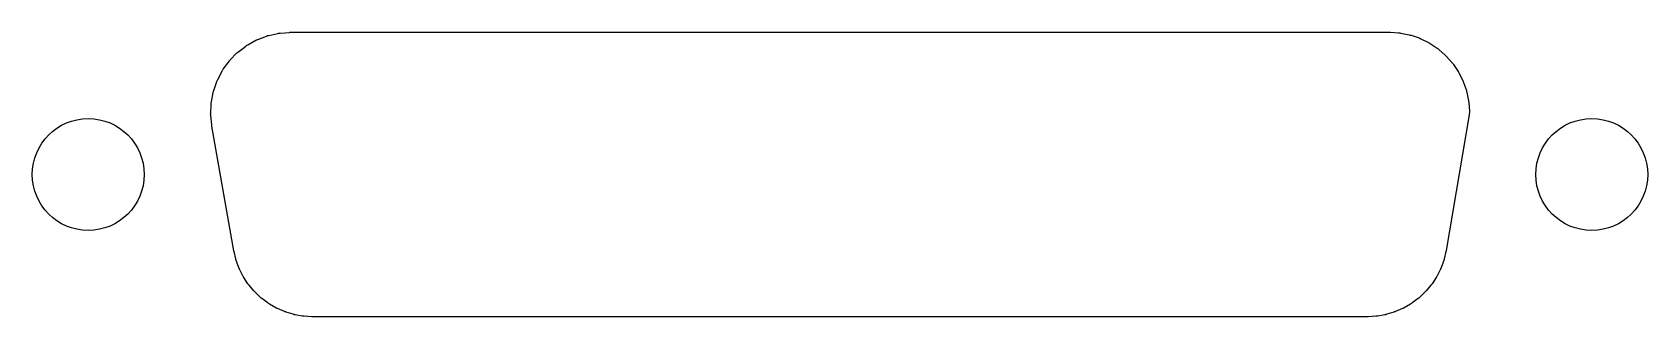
# Model space of a CAD drawing. Header units: inches. Extents: x -0.99 to 0.99, y -0.18 to 0.18.
import ezdxf

# ---------------------------------------------------------------- set-up
doc = ezdxf.new("R2010")
doc.units = ezdxf.units.IN

msp = doc.modelspace()

# ---------------------------------------------------------------- linework, layer by layer
at = {"layer": 'CUTOUT'}
msp.add_lwpolyline([(-0.6782, 0.1751), (-0.6775, 0.1752), (-0.6768, 0.1752), (0.6768, 0.1752), (0.6774, 0.1752), (0.6781, 0.1752), (0.6883, 0.1745), (0.689, 0.1744), (0.6896, 0.1744), (0.6903, 0.1743), (0.6909, 0.1741), (0.701, 0.1721), (0.7016, 0.172), (0.7022, 0.1718), (0.7029, 0.1717), (0.7035, 0.1715), (0.7132, 0.1682), (0.7138, 0.1679), (0.7144, 0.1677), (0.715, 0.1674), (0.7156, 0.1672), (0.7248, 0.1626), (0.7254, 0.1623), (0.726, 0.162), (0.7265, 0.1617), (0.7271, 0.1613), (0.7356, 0.1556), (0.7362, 0.1552), (0.7367, 0.1549), (0.7372, 0.1545), (0.7377, 0.154), (0.7454, 0.1472), (0.7459, 0.1468), (0.7464, 0.1464), (0.7468, 0.1459), (0.7472, 0.1454), (0.754, 0.1377), (0.7545, 0.1372), (0.7549, 0.1367), (0.7552, 0.1362), (0.7556, 0.1356), (0.7613, 0.1271), (0.7617, 0.1265), (0.762, 0.126), (0.7623, 0.1254), (0.7626, 0.1248), (0.7672, 0.1156), (0.7674, 0.115), (0.7677, 0.1144), (0.7679, 0.1138), (0.7682, 0.1132), (0.7715, 0.1035), (0.7717, 0.1029), (0.7718, 0.1022), (0.772, 0.1016), (0.7721, 0.101), (0.7741, 0.0909), (0.7743, 0.0903), (0.7744, 0.0896), (0.7744, 0.089), (0.7745, 0.0883), (0.7752, 0.0781), (0.7752, 0.0774), (0.7752, 0.0767), (0.7752, 0.0761), (0.7752, 0.0754), (0.7751, 0.0748), (0.775, 0.0741), (0.7749, 0.0735), (0.7467, -0.0937), (0.7465, -0.0944), (0.7464, -0.095), (0.7443, -0.1039), (0.7441, -0.1044), (0.744, -0.105), (0.7438, -0.1055), (0.7436, -0.1061), (0.7405, -0.1147), (0.7403, -0.1152), (0.7401, -0.1158), (0.7398, -0.1163), (0.7396, -0.1168), (0.7355, -0.125), (0.7352, -0.1255), (0.7349, -0.126), (0.7346, -0.1265), (0.7343, -0.127), (0.7293, -0.1346), (0.729, -0.1351), (0.7286, -0.1355), (0.7283, -0.136), (0.7279, -0.1364), (0.7221, -0.1435), (0.7217, -0.1439), (0.7213, -0.1443), (0.7209, -0.1447), (0.7205, -0.1451), (0.7138, -0.1514), (0.7134, -0.1518), (0.713, -0.1522), (0.7125, -0.1525), (0.7121, -0.1529), (0.7047, -0.1583), (0.7043, -0.1587), (0.7038, -0.159), (0.7033, -0.1593), (0.7028, -0.1596), (0.6949, -0.1642), (0.6944, -0.1645), (0.6939, -0.1647), (0.6934, -0.165), (0.6928, -0.1652), (0.6844, -0.1688), (0.6839, -0.1691), (0.6834, -0.1693), (0.6828, -0.1694), (0.6823, -0.1696), (0.6735, -0.1722), (0.673, -0.1724), (0.6724, -0.1725), (0.6718, -0.1727), (0.6713, -0.1728), (0.6623, -0.1744), (0.6617, -0.1745), (0.6611, -0.1745), (0.6606, -0.1746), (0.66, -0.1746), (0.6508, -0.1752), (0.6503, -0.1752), (0.6497, -0.1752), (-0.6497, -0.1752), (-0.6503, -0.1752), (-0.6508, -0.1752), (-0.66, -0.1746), (-0.6606, -0.1746), (-0.6611, -0.1745), (-0.6617, -0.1745), (-0.6623, -0.1744), (-0.6713, -0.1728), (-0.6718, -0.1727), (-0.6724, -0.1725), (-0.673, -0.1724), (-0.6735, -0.1722), (-0.6823, -0.1696), (-0.6828, -0.1694), (-0.6834, -0.1693), (-0.6839, -0.1691), (-0.6844, -0.1688), (-0.6928, -0.1652), (-0.6934, -0.165), (-0.6939, -0.1647), (-0.6944, -0.1645), (-0.6949, -0.1642), (-0.7028, -0.1596), (-0.7033, -0.1593), (-0.7038, -0.159), (-0.7043, -0.1587), (-0.7047, -0.1583), (-0.7121, -0.1529), (-0.7125, -0.1525), (-0.713, -0.1522), (-0.7134, -0.1518), (-0.7138, -0.1514), (-0.7205, -0.1451), (-0.7209, -0.1447), (-0.7213, -0.1443), (-0.7217, -0.1439), (-0.7221, -0.1435), (-0.7279, -0.1364), (-0.7283, -0.136), (-0.7286, -0.1355), (-0.729, -0.1351), (-0.7293, -0.1346), (-0.7343, -0.127), (-0.7346, -0.1265), (-0.7349, -0.126), (-0.7352, -0.1255), (-0.7355, -0.125), (-0.7396, -0.1168), (-0.7398, -0.1163), (-0.7401, -0.1158), (-0.7403, -0.1152), (-0.7405, -0.1147), (-0.7436, -0.1061), (-0.7438, -0.1055), (-0.744, -0.105), (-0.7441, -0.1044), (-0.7443, -0.1039), (-0.7464, -0.095), (-0.7465, -0.0944), (-0.7466, -0.0939), (-0.7737, 0.0597), (-0.7738, 0.0604), (-0.7739, 0.0611), (-0.7751, 0.0725), (-0.7751, 0.0732), (-0.7752, 0.0739), (-0.7752, 0.0746), (-0.7751, 0.0753), (-0.7746, 0.0868), (-0.7746, 0.0875), (-0.7745, 0.0882), (-0.7744, 0.0889), (-0.7743, 0.0896), (-0.7722, 0.1009), (-0.772, 0.1016), (-0.7718, 0.1022), (-0.7716, 0.1029), (-0.7714, 0.1036), (-0.7677, 0.1144), (-0.7674, 0.1151), (-0.7671, 0.1158), (-0.7669, 0.1164), (-0.7665, 0.117), (-0.7612, 0.1272), (-0.7609, 0.1278), (-0.7605, 0.1284), (-0.7602, 0.129), (-0.7597, 0.1296), (-0.753, 0.1389), (-0.7526, 0.1395), (-0.7522, 0.14), (-0.7517, 0.1406), (-0.7512, 0.1411), (-0.7432, 0.1493), (-0.7427, 0.1498), (-0.7422, 0.1503), (-0.7417, 0.1508), (-0.7411, 0.1512), (-0.732, 0.1582), (-0.7314, 0.1586), (-0.7309, 0.159), (-0.7303, 0.1594), (-0.7296, 0.1597), (-0.7196, 0.1653), (-0.719, 0.1657), (-0.7184, 0.166), (-0.7177, 0.1663), (-0.717, 0.1665), (-0.7064, 0.1706), (-0.7057, 0.1708), (-0.705, 0.1711), (-0.7043, 0.1713), (-0.7036, 0.1714), (-0.6924, 0.1739), (-0.6917, 0.174), (-0.691, 0.1742), (-0.6903, 0.1742), (-0.6896, 0.1743)], close=True, dxfattribs=at)
for centre in [(-0.926, 0), (0.926, 0)]:
    msp.add_circle(centre, 0.0689, dxfattribs=at)

doc.saveas('drawing.dxf')
